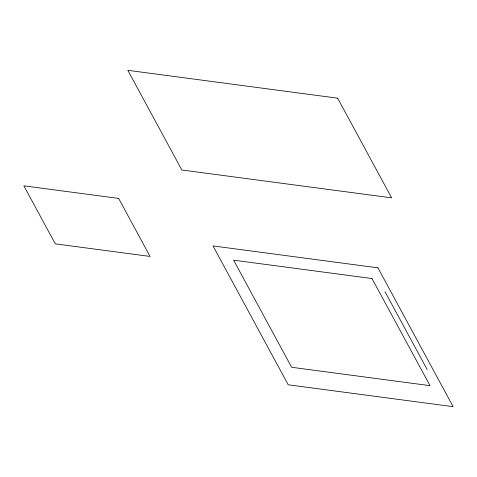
<?xml version="1.0" encoding="UTF-8"?>
<svg xmlns="http://www.w3.org/2000/svg" width="477" height="477" viewBox="0 0 477 477"><rect width="100%" height="100%" fill="white"/><g stroke="black" fill="none" stroke-linecap="round" stroke-linejoin="round"><path stroke-width="0.72" d="M385.005 291.715L427.183 369.574M337.644 98.179L127.842 70.316L181.832 169.991L391.641 197.86L337.644 98.179M118.642 198.414L23.85 185.827L55.278 243.848L150.07 256.435L118.642 198.414M377.933 267.83L212.998 245.923L288.209 384.778L453.15 406.684L377.933 267.83M372.012 278.55L233.617 260.168L291.638 367.284L430.033 385.666L372.012 278.55"/></g></svg>
